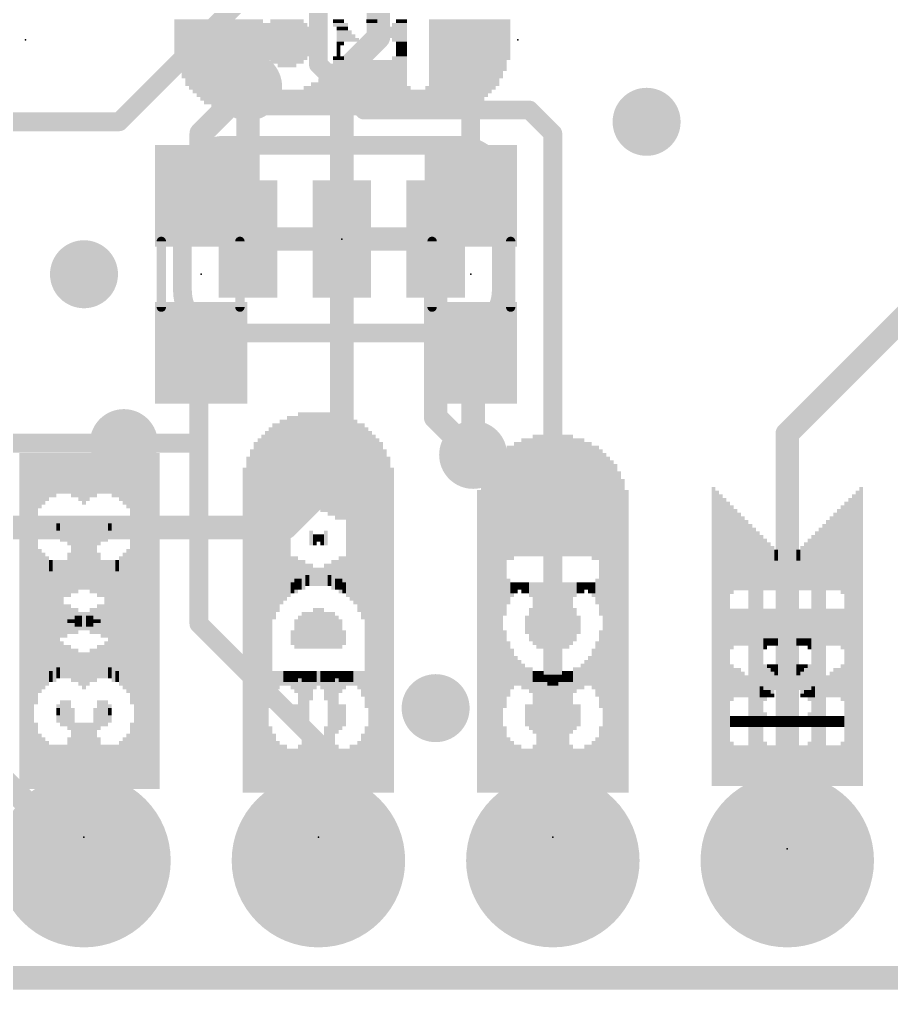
# Model space of a CAD drawing. Extents: x -25.4 to 61.2, y -12 to 25.5.
# Drawn here: x 9.46 to 18.91, y -0.13 to 10.38 of the extents above; entities that cross this region are included whole.
import ezdxf

# ---------------------------------------------------------------- set-up
doc = ezdxf.new("R2010")
doc.units = 0
for name, color, linetype in [('1', 12, 'CONTINUOUS'), ('16', 53, 'CONTINUOUS'), ('17', 254, 'CONTINUOUS'), ('18', 110, 'CONTINUOUS'), ('20', 53, 'CONTINUOUS'), ('21', 41, 'CONTINUOUS'), ('22', 40, 'CONTINUOUS'), ('23', 53, 'CONTINUOUS'), ('24', 53, 'CONTINUOUS'), ('51', 53, 'CONTINUOUS')]:
    doc.layers.add(name, color=color, linetype=linetype)

# ---------------------------------------------------------------- blocks, each defined once
blk = doc.blocks.new('RECT')
blk.add_solid([(-0.5, -0.5), (0.5, -0.5), (-0.5, 0.5), (0.5, 0.5)])
blk = doc.blocks.new('ROUNDP')
at = {"const_width": 0.5}
blk.add_lwpolyline([(0, -0.25, 1), (0, 0.25, 1), (0, -0.25)], format="xyb", dxfattribs=at)
blk = doc.blocks.new('ROUNDV')
at = {"const_width": 0.5}
blk.add_lwpolyline([(0, -0.25, 1), (0, 0.25, 1), (0, -0.25)], format="xyb", dxfattribs=at)

msp = doc.modelspace()

# ---------------------------------------------------------------- linework, layer by layer
at = {"layer": '1'}
for points, const_width in [([(12.7, 9.8924), (12.7, 11.83)], 0.2032), ([(10.541, 9.271), (12.05, 10.78)], 0.2032), ([(12.7, 9.8924), (13.1944, 9.398)], 0.2032), ([(11.938, 9.652), (11.43, 9.144)], 0.254), ([(13.1944, 9.398), (14.351, 9.398)], 0.2032), ([(14.351, 9.398), (14.986, 9.398)], 0.2032), ([(14.351, 8.47), (14.351, 9.398)], 0.2032), ([(14.986, 9.398), (15.24, 9.144)], 0.2032), ([(8.89, 9.271), (10.541, 9.271)], 0.2032), ([(11.43, 9.144), (11.43, 8.47)], 0.254), ([(15.24, 1.27), (15.24, 9.144)], 0.2032), ([(11.4046, 6.7446), (11.43, 6.77)], 0.2032), ([(11.4046, 5.7912), (11.4046, 6.7446)], 0.2032), ([(14.351, 6.77), (14.3764, 6.7446)], 0.254), ([(14.3764, 6.7446), (14.3764, 5.6642)], 0.254), ([(10.5918, 5.7912), (11.4046, 5.7912)], 0.2032), ([(11.4046, 3.8354), (11.4046, 5.7912)], 0.2032), ([(12.7, 2.54), (11.4046, 3.8354)], 0.2032), ([(8.9154, 2.5146), (10.16, 1.27)], 0.254), ([(12.7, 2.54), (12.7, 1.27)], 0.2032), ([(25.4, 0), (0, 0)], 0.254)]:
    msp.add_lwpolyline(points, dxfattribs=dict(at, const_width=const_width))
for points, const_width in [([(12.7359, 9.9283, 1), (12.6641, 9.8565)], 0.1016), ([(12.6492, 9.8924, 1), (12.7508, 9.8924)], 0.1016), ([(11.9829, 9.6071, 1), (11.8931, 9.6969)], 0.127), ([(13.1944, 9.4488, 1), (13.1944, 9.3472)], 0.1016), ([(13.1585, 9.3621, 1), (13.2303, 9.4339)], 0.1016), ([(14.351, 9.4488, 1), (14.351, 9.3472)], 0.1016), ([(14.4018, 9.398, 1), (14.3002, 9.398)], 0.1016), ([(14.351, 9.3472, 1), (14.351, 9.4488)], 0.1016), ([(15.0219, 9.4339, 1), (14.9501, 9.3621)], 0.1016), ([(14.986, 9.3472, 1), (14.986, 9.4488)], 0.1016), ([(10.5051, 9.3069, 1), (10.5769, 9.2351)], 0.1016), ([(10.541, 9.2202, 1), (10.541, 9.3218)], 0.1016), ([(11.4935, 9.144, 1), (11.3665, 9.144)], 0.127), ([(11.3851, 9.1889, 1), (11.4749, 9.0991)], 0.127), ([(15.2908, 9.144, 1), (15.1892, 9.144)], 0.1016), ([(15.2041, 9.1081, 1), (15.2759, 9.1799)], 0.1016), ([(11.3665, 8.47, 1), (11.4935, 8.47)], 0.127), ([(14.3002, 8.47, 1), (14.4018, 8.47)], 0.1016), ([(11.4554, 6.7446, 1), (11.3538, 6.7446)], 0.1016), ([(11.3687, 6.7805, 1), (11.4405, 6.7087)], 0.1016), ([(11.4659, 6.7341, 1), (11.3941, 6.8059)], 0.1016), ([(14.3959, 6.8149, 1), (14.3061, 6.7251)], 0.127), ([(14.4399, 6.7446, 1), (14.3129, 6.7446)], 0.127), ([(14.3315, 6.6997, 1), (14.4213, 6.7895)], 0.127), ([(10.5918, 5.842, 1), (10.5918, 5.7404)], 0.1016), ([(11.4554, 5.7912, 1), (11.3538, 5.7912)], 0.1016), ([(11.4046, 5.7404, 1), (11.4046, 5.842)], 0.1016), ([(11.3538, 5.7912, 1), (11.4554, 5.7912)], 0.1016), ([(14.3129, 5.6642, 1), (14.4399, 5.6642)], 0.127), ([(11.4405, 3.8713, 1), (11.3687, 3.7995)], 0.1016), ([(11.3538, 3.8354, 1), (11.4554, 3.8354)], 0.1016), ([(12.7508, 2.54, 1), (12.6492, 2.54)], 0.1016), ([(12.6641, 2.5041, 1), (12.7359, 2.5759)], 0.1016), ([(10.1151, 1.2251, 1), (10.2049, 1.3149)], 0.127), ([(12.6492, 1.27, 1), (12.7508, 1.27)], 0.1016), ([(15.1892, 1.27, 1), (15.2908, 1.27)], 0.1016)]:
    msp.add_lwpolyline(points, format="xyb", dxfattribs=dict(at, const_width=const_width))
at = {"layer": '16'}
for points, const_width in [([(13.35, 10.7696), (13.35, 10.1854)], 0.254), ([(13.35, 10.1854), (12.954, 9.7894)], 0.254), ([(12.954, 9.7894), (12.954, 8.001)], 0.254), ([(11.938, 9.652), (11.938, 8.001)], 0.254), ([(17.78, 5.8928), (21.5138, 9.6266)], 0.254), ([(12.954, 5.4864), (12.954, 8.001)], 0.254), ([(13.97, 8.001), (13.97, 6.0706)], 0.254), ([(13.97, 6.0706), (14.3764, 5.6642)], 0.254), ([(17.78, 1.27), (17.78, 5.8928)], 0.254), ([(10.5918, 5.7912), (7.4676, 5.7912)], 0.2032), ([(12.3444, 4.8768), (12.954, 5.4864)], 0.254), ([(8.9154, 4.8768), (12.3444, 4.8768)], 0.254), ([(25.4, 0), (0, 0)], 0.254)]:
    msp.add_lwpolyline(points, dxfattribs=dict(at, const_width=const_width))
for points, const_width in [([(13.3949, 10.1405, 1), (13.3051, 10.2303)], 0.127), ([(13.2865, 10.1854, 1), (13.4135, 10.1854)], 0.127), ([(13.0175, 9.7894, 1), (12.8905, 9.7894)], 0.127), ([(12.9091, 9.8343, 1), (12.9989, 9.7445)], 0.127), ([(12.0015, 9.652, 1), (11.8745, 9.652)], 0.127), ([(13.0175, 8.001, 1), (12.8905, 8.001)], 0.127), ([(14.0335, 8.001, 1), (13.9065, 8.001)], 0.127), ([(11.8745, 8.001, 1), (12.0015, 8.001)], 0.127), ([(12.8905, 8.001, 1), (13.0175, 8.001)], 0.127), ([(14.0149, 6.1155, 1), (13.9251, 6.0257)], 0.127), ([(13.9065, 6.0706, 1), (14.0335, 6.0706)], 0.127), ([(17.8435, 5.8928, 1), (17.7165, 5.8928)], 0.127), ([(17.7351, 5.9377, 1), (17.8249, 5.8479)], 0.127), ([(10.5918, 5.7404, 1), (10.5918, 5.842)], 0.1016), ([(14.3315, 5.6193, 1), (14.4213, 5.7091)], 0.127), ([(12.9989, 5.4415, 1), (12.9091, 5.5313)], 0.127), ([(12.8905, 5.4864, 1), (13.0175, 5.4864)], 0.127), ([(12.2995, 4.9217, 1), (12.3893, 4.8319)], 0.127), ([(12.3444, 4.8133, 1), (12.3444, 4.9403)], 0.127), ([(17.7165, 1.27, 1), (17.8435, 1.27)], 0.127)]:
    msp.add_lwpolyline(points, format="xyb", dxfattribs=dict(at, const_width=const_width))
at = {"layer": '20', "const_width": 0.2032}
msp.add_lwpolyline([(25.4, 0), (0, 0)], dxfattribs=at)
at = {"layer": '22'}
for points, const_width in [([(11.684, 9.017, 0.4142), (11.2268, 8.5598)], 0.2032), ([(11.684, 9.0678, 1), (11.684, 8.9662)], 0.1016), ([(11.684, 8.9662, 1), (11.684, 9.0678)], 0.1016), ([(14.6812, 8.5598, 0.4142), (14.224, 9.017)], 0.2032), ([(14.224, 9.0678, 1), (14.224, 8.9662)], 0.1016), ([(14.224, 8.9662, 1), (14.224, 9.0678)], 0.1016), ([(11.2776, 8.5598, 1), (11.176, 8.5598)], 0.1016), ([(14.732, 8.5598, 1), (14.6304, 8.5598)], 0.1016), ([(11.176, 8.5598, 1), (11.2776, 8.5598)], 0.1016), ([(14.6304, 8.5598, 1), (14.732, 8.5598)], 0.1016), ([(11.2268, 7.4422, 0.4142), (11.684, 6.985)], 0.2032), ([(11.2776, 7.4422, 1), (11.176, 7.4422)], 0.1016), ([(11.176, 7.4422, 1), (11.2776, 7.4422)], 0.1016), ([(14.224, 6.985, 0.4142), (14.6812, 7.4422)], 0.2032), ([(14.732, 7.4422, 1), (14.6304, 7.4422)], 0.1016), ([(14.6304, 7.4422, 1), (14.732, 7.4422)], 0.1016), ([(11.684, 7.0358, 1), (11.684, 6.9342)], 0.1016), ([(11.684, 6.9342, 1), (11.684, 7.0358)], 0.1016), ([(14.224, 7.0358, 1), (14.224, 6.9342)], 0.1016), ([(14.224, 6.9342, 1), (14.224, 7.0358)], 0.1016)]:
    msp.add_lwpolyline(points, format="xyb", dxfattribs=dict(at, const_width=const_width))
at = {"layer": '22', "const_width": 0.2032}
for points in [[(14.224, 9.017), (11.684, 9.017)], [(11.2268, 7.4422), (11.2268, 8.5598)], [(14.6812, 7.4422), (14.6812, 8.5598)], [(11.684, 6.985), (14.224, 6.985)]]:
    msp.add_lwpolyline(points, dxfattribs=at)
at = {"layer": '23'}
for p in [(11.43, 7.62), (14.351, 7.62), (10.16, 1.524), (12.7, 1.524), (15.24, 1.524), (17.78, 1.397)]:
    msp.add_point(p, dxfattribs=at)
at = {"layer": '24'}
for p in [(9.525, 10.16), (14.859, 10.16), (12.954, 8.001), (10.16, 1.524), (12.7, 1.524), (15.24, 1.524), (17.78, 1.397)]:
    msp.add_point(p, dxfattribs=at)
at = {"layer": '51', "const_width": 0.1016}
for points in [[(10.998, 7.264), (10.998, 7.976)], [(11.849, 7.264), (11.849, 7.976)], [(13.932, 7.976), (13.932, 7.264)], [(14.783, 7.976), (14.783, 7.264)]]:
    msp.add_lwpolyline(points, dxfattribs=at)
at = {"layer": '51', "const_width": 0.0508}
for points in [[(11.0234, 7.976, 1), (10.9726, 7.976)], [(11.8744, 7.976, 1), (11.8236, 7.976)], [(13.9574, 7.976, 1), (13.9066, 7.976)], [(14.8084, 7.976, 1), (14.7576, 7.976)], [(10.9726, 7.264, 1), (11.0234, 7.264)], [(11.8236, 7.264, 1), (11.8744, 7.264)], [(13.9066, 7.264, 1), (13.9574, 7.264)], [(14.7576, 7.264, 1), (14.8084, 7.264)]]:
    msp.add_lwpolyline(points, format="xyb", dxfattribs=at)

# ---------------------------------------------------------------- block references
at = {"layer": '1', "xscale": 1.1}
for p, rotation in [((11.43, 8.47), 90), ((14.351, 8.47), 270), ((11.43, 6.77), 90), ((14.351, 6.77), 270)]:
    msp.add_blockref('RECT', p, dxfattribs=dict(at, rotation=rotation))
at = {"layer": '16', "rotation": 180}
for p, xscale, yscale in [((11.938, 8.001), 0.635, 1.27), ((12.954, 8.001), 0.635, 1.27), ((13.97, 8.001), 0.635, 1.27), ((12.446, 8.001), 0.4064, 0.254), ((13.462, 8.001), 0.4064, 0.254)]:
    msp.add_blockref('RECT', p, dxfattribs=dict(at, xscale=xscale, yscale=yscale))
at = {"layer": '17', "xscale": 1.8796, "yscale": 1.8796, "rotation": 90}
for p in [(10.16, 1.27), (10.16, 1.27), (12.7, 1.27), (12.7, 1.27), (15.24, 1.27), (15.24, 1.27), (17.78, 1.27), (17.78, 1.27)]:
    msp.add_blockref('ROUNDP', p, dxfattribs=at)
at = {"layer": '18', "xscale": 0.7366, "yscale": 0.7366}
for p in [(11.938, 9.652), (11.938, 9.652), (16.256, 9.271), (16.256, 9.271), (10.16, 7.62), (10.16, 7.62), (10.5918, 5.7912), (10.5918, 5.7912), (14.3764, 5.6642), (14.3764, 5.6642), (13.97, 2.921), (13.97, 2.921)]:
    msp.add_blockref('ROUNDV', p, dxfattribs=at)
at = {"layer": '21', "yscale": 0.04, "rotation": 90}
for p, xscale in [((12.5, 5.544), 1.16), ((12.54, 5.564), 1.12), ((12.58, 5.564), 1.12), ((12.62, 5.584), 1.08), ((12.66, 5.584), 1.08), ((12.7, 5.604), 1.04), ((12.74, 5.604), 1.04), ((12.86, 5.644), 0.96), ((12.9, 5.644), 0.96), ((12.22, 5.424), 1.16), ((12.26, 5.444), 1.12), ((12.3, 5.464), 1.16), ((12.34, 5.484), 1.12), ((12.38, 5.504), 1.16), ((12.42, 5.524), 1.12), ((12.46, 5.524), 1.12), ((12.94, 5.644), 0.88), ((12.98, 5.644), 0.88), ((13.02, 5.664), 0.84), ((13.06, 5.644), 0.8), ((13.1, 5.664), 0.76), ((13.14, 5.644), 0.72), ((13.18, 5.644), 0.72), ((12.1, 3.944), 3.88), ((12.14, 3.964), 3.92), ((12.18, 4.444), 3.04), ((13.22, 5.584), 0.76), ((13.26, 3.964), 3.92), ((13.3, 3.944), 3.88), ((15.04, 5.224), 1.32), ((15.08, 5.224), 1.32), ((15.12, 5.224), 1.32), ((15.16, 5.224), 1.32), ((15.2, 5.224), 1.32), ((15.24, 5.224), 1.32), ((15.28, 5.224), 1.32), ((15.32, 5.224), 1.32), ((15.36, 5.224), 1.32), ((15.4, 5.224), 1.32), ((15.44, 5.224), 1.32), ((12.02, 3.904), 3.8), ((12.06, 3.924), 3.84), ((13.34, 3.924), 3.84), ((13.38, 3.904), 3.8), ((14.84, 5.184), 1.24), ((14.88, 5.184), 1.24), ((14.92, 5.204), 1.28), ((14.96, 5.204), 1.28), ((15, 5.204), 1.28), ((15.48, 5.204), 1.28), ((15.52, 5.204), 1.28), ((15.56, 5.204), 1.28), ((15.6, 5.424), 0.76), ((15.64, 5.424), 0.76), ((9.48, 3.864), 3.64), ((9.52, 3.864), 3.64), ((9.56, 3.864), 3.64), ((9.6, 3.864), 3.64), ((9.64, 5.324), 0.72), ((9.68, 5.384), 0.6), ((9.72, 5.404), 0.56), ((9.76, 5.424), 0.52), ((9.8, 5.444), 0.48), ((9.84, 5.444), 0.48), ((9.88, 5.464), 0.44), ((9.92, 5.464), 0.44), ((9.96, 5.464), 0.44), ((10, 5.464), 0.44), ((10.04, 5.444), 0.48), ((10.08, 5.444), 0.48), ((10.12, 5.424), 0.52), ((10.16, 5.404), 0.56), ((10.2, 5.444), 0.48), ((10.24, 5.444), 0.48), ((10.28, 5.464), 0.44), ((10.32, 5.464), 0.44), ((10.36, 5.464), 0.44), ((10.4, 5.464), 0.44), ((10.44, 5.464), 0.44), ((10.48, 5.464), 0.44), ((10.52, 5.464), 0.44), ((10.56, 5.444), 0.48), ((10.6, 5.424), 0.52), ((10.64, 5.404), 0.56), ((10.68, 5.364), 0.64), ((10.72, 3.864), 3.64), ((10.76, 3.864), 3.64), ((10.8, 3.864), 3.64), ((10.84, 3.864), 3.64), ((10.88, 3.864), 3.64), ((10.92, 3.864), 3.64), ((10.96, 3.864), 3.64), ((11.98, 3.864), 3.72), ((13.42, 3.864), 3.72), ((14.68, 3.844), 3.68), ((14.72, 4.824), 1.8), ((14.76, 5.144), 1.24), ((14.8, 5.144), 1.24), ((15.68, 5.404), 0.72), ((15.72, 5.404), 0.72), ((15.76, 5.364), 0.72), ((15.8, 3.844), 3.68), ((11.94, 3.824), 3.64), ((13.46, 3.824), 3.64), ((14.6, 3.804), 3.6), ((14.64, 3.824), 3.64), ((15.84, 3.824), 3.64), ((15.88, 3.804), 3.6), ((11.9, 3.764), 3.52), ((13.5, 3.764), 3.52), ((14.52, 3.744), 3.48), ((14.56, 3.784), 3.56), ((15.92, 3.784), 3.56), ((15.96, 3.744), 3.48), ((14.48, 3.704), 3.4), ((16, 3.704), 3.4), ((14.44, 3.644), 3.28), ((16.04, 3.644), 3.28), ((16.98, 3.697), 3.24), ((17.02, 3.677), 3.2), ((18.54, 3.677), 3.2), ((18.58, 3.697), 3.24), ((17.06, 3.657), 3.16), ((17.1, 3.637), 3.12), ((17.14, 4.797), 0.72), ((18.42, 3.617), 3.08), ((18.46, 3.637), 3.12), ((18.5, 3.657), 3.16), ((13.18, 4.764), 0.56), ((13.22, 4.744), 0.6), ((17.18, 4.817), 0.6), ((17.22, 4.797), 0.56), ((18.34, 4.637), 0.88), ((18.38, 4.637), 0.96), ((9.92, 4.864), 0.2), ((9.96, 4.864), 0.28), ((10, 4.824), 0.28), ((10.32, 4.844), 0.32), ((10.36, 4.864), 0.28), ((10.4, 4.864), 0.28), ((10.44, 4.864), 0.2), ((13.02, 4.764), 0.4), ((13.06, 4.744), 0.44), ((13.1, 4.764), 0.48), ((13.14, 4.744), 0.52), ((17.26, 4.777), 0.52), ((17.3, 4.757), 0.48), ((17.34, 4.697), 0.52), ((18.22, 4.577), 0.76), ((18.26, 4.597), 0.8), ((18.3, 4.617), 0.84), ((9.88, 4.884), 0.08), ((10.28, 4.544), 0.76), ((12.78, 4.764), 0.16), ((17.38, 3.497), 2.84), ((17.42, 3.477), 2.8), ((17.46, 3.457), 2.76), ((18.1, 4.517), 0.64), ((18.14, 4.537), 0.68), ((18.18, 4.557), 0.72), ((9.64, 3.864), 1.8), ((10.04, 4.524), 0.48), ((10.08, 4.504), 0.52), ((10.12, 4.504), 0.52), ((10.16, 4.484), 0.56), ((10.2, 4.484), 0.56), ((10.24, 4.464), 0.6), ((12.66, 4.764), 0.08), ((12.7, 4.764), 0.08), ((12.74, 4.744), 0.12), ((17.5, 3.437), 2.72), ((17.54, 4.617), 0.28), ((18.02, 4.477), 0.56), ((18.06, 4.497), 0.6), ((9.68, 4.504), 0.28), ((10.68, 4.304), 0.76), ((12.22, 4.284), 0.8), ((12.26, 4.304), 0.68), ((17.58, 4.617), 0.2), ((17.62, 4.597), 0.16), ((17.66, 4.577), 0.12), ((17.7, 4.417), 0.44), ((17.74, 4.417), 0.44), ((17.78, 4.417), 0.44), ((17.82, 4.417), 0.44), ((17.86, 4.417), 0.44), ((17.9, 4.417), 0.44), ((17.94, 4.437), 0.48), ((17.98, 4.457), 0.52), ((9.72, 4.504), 0.2), ((9.76, 4.484), 0.16), ((9.8, 4.464), 0.12), ((9.84, 4.444), 0.16), ((9.88, 4.444), 0.16), ((9.92, 4.424), 0.2), ((9.96, 4.424), 0.2), ((10, 4.444), 0.32), ((10.32, 4.324), 0.4), ((10.56, 4.264), 0.52), ((10.6, 4.284), 0.56), ((10.64, 4.284), 0.64), ((12.3, 4.324), 0.56), ((12.34, 4.344), 0.52), ((12.38, 4.344), 0.44), ((12.42, 4.364), 0.4), ((12.46, 4.364), 0.4), ((12.5, 4.364), 0.32), ((12.54, 4.364), 0.32), ((10.36, 4.304), 0.36), ((10.4, 4.284), 0.4), ((10.44, 4.284), 0.4), ((10.48, 4.264), 0.44), ((10.52, 4.264), 0.44), ((12.58, 4.364), 0.24), ((12.62, 4.364), 0.24), ((12.66, 4.344), 0.2), ((12.7, 4.344), 0.2), ((12.74, 4.324), 0.16), ((12.78, 4.324), 0.16), ((12.82, 4.304), 0.12), ((12.86, 4.284), 0.16), ((12.9, 4.264), 0.12), ((12.94, 4.264), 0.12), ((14.76, 4.184), 0.28), ((15.72, 4.204), 0.24), ((15.76, 4.164), 0.32), ((12.98, 4.224), 0.12), ((13.02, 4.204), 0.16), ((13.06, 4.164), 0.16), ((13.1, 4.164), 0.16), ((13.14, 4.124), 0.24), ((13.18, 4.104), 0.28), ((13.22, 4.064), 0.44), ((14.8, 4.204), 0.16), ((14.84, 4.224), 0.12), ((14.88, 4.244), 0.08), ((14.92, 4.244), 0.08), ((14.96, 4.224), 0.12), ((15, 4.204), 0.16), ((15.04, 4.184), 0.2), ((15.08, 3.944), 0.68), ((15.12, 3.924), 0.72), ((15.16, 3.924), 0.72), ((15.2, 3.924), 0.72), ((15.24, 3.924), 0.72), ((15.28, 3.924), 0.72), ((15.32, 3.924), 0.72), ((15.36, 3.924), 0.72), ((15.4, 3.924), 0.72), ((15.44, 3.944), 0.68), ((15.48, 4.204), 0.16), ((15.52, 4.224), 0.12), ((15.56, 4.224), 0.12), ((15.6, 4.244), 0.08), ((15.64, 4.244), 0.08), ((15.68, 4.224), 0.12), ((9.68, 3.864), 0.6), ((9.72, 3.864), 0.6), ((9.76, 3.864), 0.52), ((9.8, 3.864), 0.52), ((9.84, 3.884), 0.48), ((9.88, 3.864), 0.44), ((9.92, 3.884), 0.4), ((9.96, 3.864), 0.36), ((10, 3.884), 0.32), ((10.04, 3.864), 0.28), ((10.08, 3.864), 0.28), ((12.66, 3.784), 0.44), ((12.7, 3.784), 0.44), ((12.74, 3.784), 0.44), ((15.04, 3.844), 0.4), ((15.48, 3.824), 0.36), ((17.74, 3.797), 0.4), ((17.78, 3.797), 0.4), ((17.82, 3.797), 0.4), ((17.86, 3.797), 0.4), ((17.9, 3.797), 0.4), ((17.94, 3.797), 0.4), ((17.98, 3.797), 0.4), ((18.02, 3.797), 0.4), ((18.06, 3.797), 0.4), ((18.1, 3.797), 0.4), ((18.14, 3.797), 0.4), ((18.18, 3.797), 0.4), ((18.22, 3.797), 0.4), ((18.26, 3.797), 0.4), ((18.3, 3.797), 0.4), ((18.34, 3.797), 0.4), ((18.38, 3.777), 0.44), ((10.12, 3.864), 0.2), ((10.16, 3.864), 0.2), ((10.2, 3.864), 0.12), ((10.24, 3.864), 0.12), ((12.54, 3.744), 0.36), ((12.58, 3.764), 0.4), ((12.62, 3.764), 0.4), ((12.78, 3.764), 0.4), ((12.82, 3.764), 0.4), ((12.86, 3.764), 0.4), ((12.9, 3.744), 0.36), ((15, 3.824), 0.28), ((15.52, 3.824), 0.2), ((17.7, 3.777), 0.36), ((10.28, 3.864), 0.04), ((10.32, 3.864), 0.04), ((10.68, 3.424), 0.76), ((12.46, 3.684), 0.24), ((12.5, 3.724), 0.32), ((12.94, 3.724), 0.32), ((10.48, 3.464), 0.44), ((10.52, 3.464), 0.44), ((10.56, 3.464), 0.52), ((10.6, 3.444), 0.56), ((10.64, 3.444), 0.64), ((12.98, 3.684), 0.16), ((14.72, 3.344), 0.84), ((10.32, 3.424), 0.36), ((10.36, 3.424), 0.36), ((10.4, 3.444), 0.4), ((10.44, 3.444), 0.4), ((14.76, 3.344), 0.6), ((15.76, 3.324), 0.64), ((17.54, 3.617), 0.12), ((17.58, 3.637), 0.08), ((17.62, 3.637), 0.08), ((17.66, 3.637), 0.08), ((10.08, 3.344), 0.28), ((10.12, 3.324), 0.32), ((10.16, 3.324), 0.4), ((10.2, 3.364), 0.32), ((10.24, 3.384), 0.36), ((10.28, 3.404), 0.32), ((14.8, 3.344), 0.44), ((14.84, 3.324), 0.32), ((15.68, 3.324), 0.4), ((15.72, 3.324), 0.48), ((9.68, 3.224), 0.28), ((9.84, 3.284), 0.16), ((9.88, 3.304), 0.12), ((9.92, 3.324), 0.16), ((9.96, 3.324), 0.16), ((10, 3.344), 0.2), ((10.04, 3.324), 0.24), ((13.22, 3.184), 0.36), ((14.88, 3.304), 0.28), ((14.92, 3.264), 0.28), ((14.96, 3.244), 0.24), ((15, 3.224), 0.28), ((15.48, 3.284), 0.16), ((15.52, 3.284), 0.16), ((15.56, 3.304), 0.2), ((15.6, 3.304), 0.2), ((15.64, 3.304), 0.28), ((17.54, 3.197), 0.4), ((17.58, 3.217), 0.36), ((17.62, 3.237), 0.32), ((17.66, 3.257), 0.28), ((17.7, 3.257), 0.28), ((17.74, 3.277), 0.24), ((17.78, 3.297), 0.2), ((17.82, 3.317), 0.16), ((17.86, 3.317), 0.16), ((17.9, 3.337), 0.12), ((17.94, 3.357), 0.08), ((17.98, 3.377), 0.04), ((18.38, 3.197), 0.4), ((9.72, 3.224), 0.2), ((9.76, 3.244), 0.16), ((9.8, 3.264), 0.12), ((12.22, 3.184), 0.28), ((12.26, 3.224), 0.2), ((12.3, 3.244), 0.16), ((12.34, 3.244), 0.16), ((12.38, 3.244), 0.16), ((12.42, 3.224), 0.2), ((12.46, 3.204), 0.24), ((12.5, 3.024), 0.6), ((12.54, 3.044), 0.56), ((12.58, 3.084), 0.48), ((12.62, 3.164), 0.32), ((12.66, 3.224), 0.2), ((12.7, 3.244), 0.16), ((12.74, 3.264), 0.12), ((12.78, 3.264), 0.12), ((12.82, 3.264), 0.12), ((12.86, 3.264), 0.12), ((12.9, 3.284), 0.08), ((12.94, 3.264), 0.12), ((12.98, 3.264), 0.12), ((13.02, 3.264), 0.12), ((13.06, 3.264), 0.12), ((13.1, 3.244), 0.16), ((13.14, 3.224), 0.2), ((13.18, 3.204), 0.24), ((15.04, 3.024), 0.6), ((15.08, 3.044), 0.56), ((15.12, 3.084), 0.48), ((15.16, 3.144), 0.28), ((15.2, 3.184), 0.2), ((15.24, 3.224), 0.12), ((15.28, 3.224), 0.12), ((15.32, 3.244), 0.08), ((15.36, 3.264), 0.12), ((15.4, 3.264), 0.12), ((15.44, 3.264), 0.12), ((18.22, 3.157), 0.24), ((18.26, 3.177), 0.28), ((18.3, 3.197), 0.32), ((18.34, 3.197), 0.32), ((18.06, 3.097), 0.12), ((18.1, 3.117), 0.16), ((18.14, 3.137), 0.2), ((18.18, 3.137), 0.2), ((17.94, 3.057), 0.04), ((17.98, 3.077), 0.08), ((18.02, 3.077), 0.08), ((9.92, 2.864), 0.2), ((9.96, 2.864), 0.28), ((10, 2.824), 0.28), ((10.32, 2.844), 0.32), ((10.36, 2.864), 0.28), ((10.4, 2.864), 0.28), ((10.44, 2.864), 0.2), ((12.46, 2.844), 0.24), ((12.86, 2.484), 0.96), ((12.9, 2.804), 0.32), ((12.94, 2.824), 0.28), ((12.98, 2.844), 0.24), ((15, 2.844), 0.24), ((15.44, 2.804), 0.32), ((15.48, 2.824), 0.28), ((15.52, 2.844), 0.24), ((9.88, 2.884), 0.08), ((10.28, 2.484), 0.88), ((12.42, 2.844), 0.16), ((12.82, 2.424), 0.84), ((14.96, 2.844), 0.16), ((15.36, 2.424), 0.84), ((15.4, 2.464), 0.92), ((17.54, 2.797), 0.16), ((17.58, 2.777), 0.12), ((17.62, 2.777), 0.12), ((17.66, 2.777), 0.12), ((17.7, 2.777), 0.12), ((17.74, 2.777), 0.12), ((17.78, 2.777), 0.12), ((17.82, 2.777), 0.12), ((17.86, 2.777), 0.12), ((17.9, 2.777), 0.12), ((17.94, 2.777), 0.12), ((17.98, 2.777), 0.12), ((18.02, 2.777), 0.12), ((18.06, 2.777), 0.12), ((18.1, 2.777), 0.12), ((18.14, 2.777), 0.12), ((18.18, 2.777), 0.12), ((18.22, 2.777), 0.12), ((18.26, 2.777), 0.12), ((18.3, 2.777), 0.12), ((18.34, 2.777), 0.12), ((18.38, 2.777), 0.12), ((9.64, 2.404), 0.72), ((10.04, 2.404), 0.72), ((10.08, 2.404), 0.72), ((10.12, 2.404), 0.72), ((10.16, 2.404), 0.72), ((10.2, 2.404), 0.72), ((10.24, 2.404), 0.72), ((9.68, 2.344), 0.6), ((10.68, 2.364), 0.64), ((12.18, 2.364), 0.72), ((12.22, 2.324), 0.64), ((12.78, 2.364), 0.72), ((13.22, 2.344), 0.68), ((14.72, 2.364), 0.72), ((15.32, 2.344), 0.68), ((15.76, 2.324), 0.64), ((9.72, 2.324), 0.56), ((9.76, 2.304), 0.52), ((9.8, 2.284), 0.48), ((9.84, 2.284), 0.48), ((9.88, 2.284), 0.48), ((9.92, 2.284), 0.48), ((9.96, 2.284), 0.48), ((10, 2.324), 0.56), ((10.32, 2.284), 0.48), ((10.56, 2.284), 0.48), ((10.6, 2.304), 0.52), ((10.64, 2.324), 0.56), ((12.26, 2.284), 0.56), ((12.3, 2.264), 0.52), ((12.34, 2.264), 0.52), ((12.62, 2.264), 0.52), ((12.66, 2.264), 0.52), ((12.7, 2.284), 0.56), ((12.74, 2.304), 0.6), ((12.9, 2.264), 0.52), ((13.1, 2.264), 0.52), ((13.14, 2.264), 0.52), ((13.18, 2.304), 0.6), ((14.76, 2.304), 0.6), ((14.8, 2.284), 0.56), ((14.84, 2.264), 0.52), ((14.88, 2.264), 0.52), ((15.2, 2.264), 0.52), ((15.24, 2.284), 0.56), ((15.28, 2.304), 0.6), ((15.44, 2.264), 0.52), ((15.68, 2.264), 0.52), ((15.72, 2.304), 0.6), ((17.54, 2.317), 0.48), ((18.38, 2.317), 0.48), ((10.36, 2.264), 0.44), ((10.4, 2.264), 0.44), ((10.44, 2.264), 0.44), ((10.48, 2.264), 0.44), ((10.52, 2.264), 0.44), ((12.38, 2.244), 0.48), ((12.42, 2.244), 0.48), ((12.46, 2.244), 0.48), ((12.5, 2.244), 0.48), ((12.54, 2.244), 0.48), ((12.58, 2.244), 0.48), ((12.94, 2.244), 0.48), ((12.98, 2.244), 0.48), ((13.02, 2.244), 0.48), ((13.06, 2.244), 0.48), ((14.92, 2.244), 0.48), ((14.96, 2.244), 0.48), ((15, 2.244), 0.48), ((15.04, 2.244), 0.48), ((15.08, 2.244), 0.48), ((15.12, 2.244), 0.48), ((15.16, 2.244), 0.48), ((15.48, 2.244), 0.48), ((15.52, 2.244), 0.48), ((15.56, 2.224), 0.44), ((15.6, 2.244), 0.48), ((15.64, 2.244), 0.48), ((17.14, 2.297), 0.44), ((17.18, 2.277), 0.4), ((17.22, 2.277), 0.4), ((17.26, 2.277), 0.4), ((17.3, 2.277), 0.4), ((17.34, 2.297), 0.44), ((17.58, 2.297), 0.44), ((17.62, 2.297), 0.44), ((17.66, 2.297), 0.44), ((17.7, 2.297), 0.44), ((17.74, 2.297), 0.44), ((17.78, 2.297), 0.44), ((17.82, 2.297), 0.44), ((17.86, 2.297), 0.44), ((17.9, 2.297), 0.44), ((17.94, 2.297), 0.44), ((17.98, 2.297), 0.44), ((18.02, 2.297), 0.44), ((18.06, 2.297), 0.44), ((18.1, 2.297), 0.44), ((18.14, 2.297), 0.44), ((18.18, 2.297), 0.44), ((18.22, 2.297), 0.44), ((18.26, 2.297), 0.44), ((18.3, 2.297), 0.44), ((18.34, 2.297), 0.44)]:
    msp.add_blockref('RECT', p, dxfattribs=dict(at, xscale=xscale))
for p in [(12.78, 5.624), (12.82, 5.624)]:
    msp.add_blockref('RECT', p, dxfattribs=at)
at = {"layer": '22', "yscale": 0.04}
for p, xscale, rotation in [((11.619, 10.36), 0.96, 180), ((11.859, 10.32), 1.44, 180), ((11.879, 10.28), 1.48, 180), ((12.359, 10.36), 0.36, 180), ((12.919, 10.36), 0.12, 180), ((12.939, 10.32), 0.16, 180), ((12.959, 10.28), 0.12, 180), ((13.279, 10.36), 0.12, 180), ((13.339, 10.32), 0.16, 180), ((13.479, 10.28), 0.36, 180), ((13.579, 10.32), 0.16, 180), ((13.599, 10.36), 0.12, 180), ((14.339, 10.36), 0.88, 180), ((14.339, 10.32), 0.88, 180), ((14.339, 10.28), 0.88, 180), ((11.879, 10.24), 1.48, 180), ((11.899, 10.2), 1.52, 180), ((12.979, 10.24), 0.16, 180), ((12.999, 10.2), 0.2, 180), ((13.519, 10.24), 0.28, 180), ((13.559, 10.2), 0.2, 180), ((14.339, 10.24), 0.88, 180), ((14.339, 10.2), 0.88, 180), ((11.899, 10.16), 1.52, 180), ((11.899, 10.12), 1.52, 180), ((11.899, 10.08), 1.52, 180), ((13.019, 10.16), 0.24, 180), ((12.939, 10.12), 0.08, 180), ((12.919, 10.08), 0.04, 180), ((13.579, 10.16), 0.16, 180), ((13.599, 10.12), 0.12, 180), ((13.599, 10.08), 0.12, 180), ((14.339, 10.16), 0.88, 180), ((14.339, 10.12), 0.88, 180), ((14.339, 10.08), 0.88, 180), ((11.879, 10.04), 1.48, 180), ((11.879, 10), 1.48, 180), ((12.919, 10.04), 0.04, 180), ((12.919, 10), 0.04, 180), ((13.599, 10.04), 0.12, 180), ((13.599, 10), 0.12, 180), ((14.339, 10.04), 0.88, 180), ((14.339, 10), 0.88, 180), ((11.859, 9.96), 1.44, 180), ((11.639, 9.92), 0.92, 180), ((11.619, 9.88), 0.88, 180), ((12.359, 9.92), 0.36, 180), ((12.359, 9.88), 0.2, 180), ((13.239, 9.88), 0.84, 180), ((12.919, 9.96), 0.12, 180), ((13.259, 9.92), 0.8, 180), ((13.579, 9.96), 0.16, 180), ((14.339, 9.96), 0.88, 180), ((14.319, 9.92), 0.84, 180), ((14.319, 9.88), 0.84, 180), ((11.599, 9.84), 0.84, 180), ((11.619, 9.8), 0.8, 180), ((11.619, 9.76), 0.8, 180), ((13.199, 9.76), 0.92, 180), ((13.219, 9.8), 0.88, 180), ((13.239, 9.84), 0.84, 180), ((14.319, 9.84), 0.84, 180), ((14.299, 9.8), 0.8, 180), ((14.299, 9.76), 0.8, 180), ((11.639, 9.72), 0.76, 180), ((11.679, 9.68), 0.84, 180), ((13.139, 9.68), 1.04, 180), ((13.179, 9.72), 0.96, 180), ((14.279, 9.72), 0.76, 180), ((14.279, 9.68), 0.76, 180), ((11.739, 9.64), 0.88, 180), ((12.959, 9.6), 3.24, 180), ((12.959, 9.56), 3.16, 180), ((13.119, 9.64), 1.16, 180), ((14.239, 9.64), 0.76, 180), ((12.959, 9.52), 3.08, 180), ((12.959, 9.48), 3, 180), ((12.959, 9.44), 2.84, 180), ((12.959, 9.4), 2.68, 180), ((12.959, 9.36), 2.44, 180), ((12.5, 5.644), 0.96, 90), ((12.54, 5.644), 0.96, 90), ((12.66, 5.604), 1.04, 90), ((12.7, 5.604), 1.04, 90), ((12.74, 5.584), 1.08, 90), ((12.78, 5.584), 1.08, 90), ((12.82, 5.564), 1.12, 90), ((12.86, 5.564), 1.12, 90), ((12.9, 5.544), 1.16, 90), ((12.22, 5.644), 0.72, 90), ((12.26, 5.644), 0.72, 90), ((12.3, 5.664), 0.76, 90), ((12.34, 5.644), 0.8, 90), ((12.38, 5.664), 0.84, 90), ((12.42, 5.644), 0.88, 90), ((12.46, 5.644), 0.88, 90), ((12.94, 5.524), 1.12, 90), ((12.98, 5.524), 1.12, 90), ((13.02, 5.504), 1.16, 90), ((13.06, 5.484), 1.12, 90), ((13.1, 5.464), 1.16, 90), ((13.14, 5.444), 1.12, 90), ((13.18, 5.424), 1.16, 90), ((12.1, 3.944), 3.88, 90), ((12.14, 3.964), 3.92, 90), ((12.18, 5.584), 0.76, 90), ((13.22, 4.444), 3.04, 90), ((13.26, 3.964), 3.92, 90), ((13.3, 3.944), 3.88, 90), ((15.04, 5.224), 1.32, 90), ((15.08, 5.224), 1.32, 90), ((15.12, 5.224), 1.32, 90), ((15.16, 5.224), 1.32, 90), ((15.2, 5.224), 1.32, 90), ((15.24, 5.224), 1.32, 90), ((15.28, 5.224), 1.32, 90), ((15.32, 5.224), 1.32, 90), ((15.36, 5.224), 1.32, 90), ((15.4, 5.224), 1.32, 90), ((15.44, 5.224), 1.32, 90), ((12.02, 3.904), 3.8, 90), ((12.06, 3.924), 3.84, 90), ((13.34, 3.924), 3.84, 90), ((13.38, 3.904), 3.8, 90), ((14.84, 5.424), 0.76, 90), ((14.88, 5.424), 0.76, 90), ((14.92, 5.204), 1.28, 90), ((14.96, 5.204), 1.28, 90), ((15, 5.204), 1.28, 90), ((15.48, 5.204), 1.28, 90), ((15.52, 5.204), 1.28, 90), ((15.56, 5.204), 1.28, 90), ((15.6, 5.184), 1.24, 90), ((15.64, 5.184), 1.24, 90), ((9.48, 3.864), 3.64, 90), ((9.52, 3.864), 3.64, 90), ((9.56, 3.864), 3.64, 90), ((9.6, 3.864), 3.64, 90), ((9.64, 5.364), 0.64, 90), ((9.68, 5.404), 0.56, 90), ((9.72, 5.424), 0.52, 90), ((9.76, 5.444), 0.48, 90), ((9.8, 5.464), 0.44, 90), ((9.84, 5.464), 0.44, 90), ((9.88, 5.464), 0.44, 90), ((9.92, 5.464), 0.44, 90), ((9.96, 5.464), 0.44, 90), ((10, 5.464), 0.44, 90), ((10.04, 5.464), 0.44, 90), ((10.08, 5.444), 0.48, 90), ((10.12, 5.444), 0.48, 90), ((10.16, 5.404), 0.56, 90), ((10.2, 5.424), 0.52, 90), ((10.24, 5.444), 0.48, 90), ((10.28, 5.444), 0.48, 90), ((10.32, 5.464), 0.44, 90), ((10.36, 5.464), 0.44, 90), ((10.4, 5.464), 0.44, 90), ((10.44, 5.464), 0.44, 90), ((10.48, 5.444), 0.48, 90), ((10.52, 5.444), 0.48, 90), ((10.56, 5.424), 0.52, 90), ((10.6, 5.404), 0.56, 90), ((10.64, 5.384), 0.6, 90), ((10.68, 5.324), 0.72, 90), ((10.72, 3.864), 3.64, 90), ((10.76, 3.864), 3.64, 90), ((10.8, 3.864), 3.64, 90), ((10.84, 3.864), 3.64, 90), ((10.88, 3.864), 3.64, 90), ((10.92, 3.864), 3.64, 90), ((10.96, 3.864), 3.64, 90), ((11.98, 3.864), 3.72, 90), ((13.42, 3.864), 3.72, 90), ((14.68, 3.844), 3.68, 90), ((14.72, 5.364), 0.72, 90), ((14.76, 5.404), 0.72, 90), ((14.8, 5.404), 0.72, 90), ((15.68, 5.144), 1.24, 90), ((15.72, 5.144), 1.24, 90), ((15.76, 4.824), 1.8, 90), ((15.8, 3.844), 3.68, 90), ((11.94, 3.824), 3.64, 90), ((13.46, 3.824), 3.64, 90), ((14.6, 3.804), 3.6, 90), ((14.64, 3.824), 3.64, 90), ((15.84, 3.824), 3.64, 90), ((15.88, 3.804), 3.6, 90), ((11.9, 3.764), 3.52, 90), ((13.5, 3.764), 3.52, 90), ((14.52, 3.744), 3.48, 90), ((14.56, 3.784), 3.56, 90), ((15.92, 3.784), 3.56, 90), ((15.96, 3.744), 3.48, 90), ((14.48, 3.704), 3.4, 90), ((16, 3.704), 3.4, 90), ((14.44, 3.644), 3.28, 90), ((16.04, 3.644), 3.28, 90), ((16.98, 3.697), 3.24, 90), ((17.02, 3.677), 3.2, 90), ((18.54, 3.677), 3.2, 90), ((18.58, 3.697), 3.24, 90), ((17.06, 3.657), 3.16, 90), ((17.1, 3.637), 3.12, 90), ((17.14, 3.617), 3.08, 90), ((18.42, 4.797), 0.72, 90), ((18.46, 3.637), 3.12, 90), ((18.5, 3.657), 3.16, 90), ((12.18, 4.744), 0.6, 90), ((12.22, 4.764), 0.56, 90), ((17.18, 4.637), 0.96, 90), ((17.22, 4.637), 0.88, 90), ((18.34, 4.797), 0.56, 90), ((18.38, 4.817), 0.6, 90), ((9.88, 4.864), 0.2, 90), ((9.92, 4.864), 0.28, 90), ((9.96, 4.864), 0.28, 90), ((10, 4.844), 0.32, 90), ((10.32, 4.824), 0.28, 90), ((10.36, 4.864), 0.28, 90), ((10.4, 4.864), 0.2, 90), ((12.26, 4.744), 0.52, 90), ((12.3, 4.764), 0.48, 90), ((12.34, 4.744), 0.44, 90), ((12.38, 4.764), 0.4, 90), ((17.26, 4.617), 0.84, 90), ((17.3, 4.597), 0.8, 90), ((17.34, 4.577), 0.76, 90), ((18.22, 4.697), 0.52, 90), ((18.26, 4.757), 0.48, 90), ((18.3, 4.777), 0.52, 90), ((10.04, 4.544), 0.76, 90), ((10.44, 4.884), 0.08, 90), ((12.62, 4.764), 0.16, 90), ((17.38, 4.557), 0.72, 90), ((17.42, 4.537), 0.68, 90), ((17.46, 4.517), 0.64, 90), ((18.1, 3.457), 2.76, 90), ((18.14, 3.477), 2.8, 90), ((18.18, 3.497), 2.84, 90), ((10.08, 4.464), 0.6, 90), ((10.12, 4.484), 0.56, 90), ((10.16, 4.484), 0.56, 90), ((10.2, 4.504), 0.52, 90), ((10.24, 4.504), 0.52, 90), ((10.28, 4.524), 0.48, 90), ((10.68, 3.864), 1.8, 90), ((12.66, 4.744), 0.12, 90), ((12.7, 4.764), 0.08, 90), ((12.74, 4.764), 0.08, 90), ((17.5, 4.497), 0.6, 90), ((17.54, 4.477), 0.56, 90), ((18.02, 4.617), 0.28, 90), ((18.06, 3.437), 2.72, 90), ((9.64, 4.304), 0.76, 90), ((10.64, 4.504), 0.28, 90), ((13.14, 4.304), 0.68, 90), ((13.18, 4.284), 0.8, 90), ((17.58, 4.457), 0.52, 90), ((17.62, 4.437), 0.48, 90), ((17.66, 4.417), 0.44, 90), ((17.7, 4.417), 0.44, 90), ((17.74, 4.417), 0.44, 90), ((17.78, 4.417), 0.44, 90), ((17.82, 4.417), 0.44, 90), ((17.86, 4.417), 0.44, 90), ((17.9, 4.577), 0.12, 90), ((17.94, 4.597), 0.16, 90), ((17.98, 4.617), 0.2, 90), ((9.68, 4.284), 0.64, 90), ((9.72, 4.284), 0.56, 90), ((9.76, 4.264), 0.52, 90), ((10, 4.324), 0.4, 90), ((10.32, 4.444), 0.32, 90), ((10.36, 4.424), 0.2, 90), ((10.4, 4.424), 0.2, 90), ((10.44, 4.444), 0.16, 90), ((10.48, 4.444), 0.16, 90), ((10.52, 4.464), 0.12, 90), ((10.56, 4.484), 0.16, 90), ((10.6, 4.504), 0.2, 90), ((12.86, 4.364), 0.32, 90), ((12.9, 4.364), 0.32, 90), ((12.94, 4.364), 0.4, 90), ((12.98, 4.364), 0.4, 90), ((13.02, 4.344), 0.44, 90), ((13.06, 4.344), 0.52, 90), ((13.1, 4.324), 0.56, 90), ((9.8, 4.264), 0.44, 90), ((9.84, 4.264), 0.44, 90), ((9.88, 4.284), 0.4, 90), ((9.92, 4.284), 0.4, 90), ((9.96, 4.304), 0.36, 90), ((12.7, 4.344), 0.2, 90), ((12.74, 4.344), 0.2, 90), ((12.78, 4.364), 0.24, 90), ((12.82, 4.364), 0.24, 90), ((12.46, 4.264), 0.12, 90), ((12.5, 4.264), 0.12, 90), ((12.54, 4.284), 0.16, 90), ((12.58, 4.304), 0.12, 90), ((12.62, 4.324), 0.16, 90), ((12.66, 4.324), 0.16, 90), ((14.72, 4.164), 0.32, 90), ((14.76, 4.204), 0.24, 90), ((15.72, 4.184), 0.28, 90), ((12.18, 4.064), 0.44, 90), ((12.22, 4.104), 0.28, 90), ((12.26, 4.124), 0.24, 90), ((12.3, 4.164), 0.16, 90), ((12.34, 4.164), 0.16, 90), ((12.38, 4.204), 0.16, 90), ((12.42, 4.224), 0.12, 90), ((14.8, 4.224), 0.12, 90), ((14.84, 4.244), 0.08, 90), ((14.88, 4.244), 0.08, 90), ((14.92, 4.224), 0.12, 90), ((14.96, 4.224), 0.12, 90), ((15, 4.204), 0.16, 90), ((15.04, 3.944), 0.68, 90), ((15.08, 3.924), 0.72, 90), ((15.12, 3.924), 0.72, 90), ((15.16, 3.924), 0.72, 90), ((15.2, 3.924), 0.72, 90), ((15.24, 3.924), 0.72, 90), ((15.28, 3.924), 0.72, 90), ((15.32, 3.924), 0.72, 90), ((15.36, 3.924), 0.72, 90), ((15.4, 3.944), 0.68, 90), ((15.44, 4.184), 0.2, 90), ((15.48, 4.204), 0.16, 90), ((15.52, 4.224), 0.12, 90), ((15.56, 4.244), 0.08, 90), ((15.6, 4.244), 0.08, 90), ((15.64, 4.224), 0.12, 90), ((15.68, 4.204), 0.16, 90), ((10.48, 3.884), 0.48, 90), ((10.52, 3.864), 0.52, 90), ((10.56, 3.864), 0.52, 90), ((10.6, 3.864), 0.6, 90), ((10.64, 3.864), 0.6, 90), ((10.24, 3.864), 0.28, 90), ((10.28, 3.864), 0.28, 90), ((10.32, 3.884), 0.32, 90), ((10.36, 3.864), 0.36, 90), ((10.4, 3.884), 0.4, 90), ((10.44, 3.864), 0.44, 90), ((12.66, 3.784), 0.44, 90), ((12.7, 3.784), 0.44, 90), ((12.74, 3.784), 0.44, 90), ((15, 3.824), 0.36, 90), ((15.44, 3.844), 0.4, 90), ((17.18, 3.777), 0.44, 90), ((17.22, 3.797), 0.4, 90), ((17.26, 3.797), 0.4, 90), ((17.3, 3.797), 0.4, 90), ((17.34, 3.797), 0.4, 90), ((17.38, 3.797), 0.4, 90), ((17.42, 3.797), 0.4, 90), ((17.46, 3.797), 0.4, 90), ((17.5, 3.797), 0.4, 90), ((17.54, 3.797), 0.4, 90), ((17.58, 3.797), 0.4, 90), ((17.62, 3.797), 0.4, 90), ((17.66, 3.797), 0.4, 90), ((17.7, 3.797), 0.4, 90), ((17.74, 3.797), 0.4, 90), ((17.78, 3.797), 0.4, 90), ((17.82, 3.797), 0.4, 90), ((10.08, 3.864), 0.12, 90), ((10.12, 3.864), 0.12, 90), ((10.16, 3.864), 0.2, 90), ((10.2, 3.864), 0.2, 90), ((12.5, 3.744), 0.36, 90), ((12.54, 3.764), 0.4, 90), ((12.58, 3.764), 0.4, 90), ((12.62, 3.764), 0.4, 90), ((12.78, 3.764), 0.4, 90), ((12.82, 3.764), 0.4, 90), ((12.86, 3.744), 0.36, 90), ((14.96, 3.824), 0.2, 90), ((15.48, 3.824), 0.28, 90), ((17.86, 3.777), 0.36, 90), ((9.64, 3.424), 0.76, 90), ((10, 3.864), 0.04, 90), ((10.04, 3.864), 0.04, 90), ((12.46, 3.724), 0.32, 90), ((12.9, 3.724), 0.32, 90), ((12.94, 3.684), 0.24, 90), ((9.68, 3.444), 0.64, 90), ((9.72, 3.444), 0.56, 90), ((9.76, 3.464), 0.52, 90), ((9.8, 3.464), 0.44, 90), ((9.84, 3.464), 0.44, 90), ((12.42, 3.684), 0.16, 90), ((15.76, 3.344), 0.84, 90), ((9.88, 3.444), 0.4, 90), ((9.92, 3.444), 0.4, 90), ((9.96, 3.424), 0.36, 90), ((10, 3.424), 0.36, 90), ((14.72, 3.324), 0.64, 90), ((15.72, 3.344), 0.6, 90), ((17.9, 3.637), 0.08, 90), ((17.94, 3.637), 0.08, 90), ((17.98, 3.637), 0.08, 90), ((18.02, 3.617), 0.12, 90), ((10.04, 3.404), 0.32, 90), ((10.08, 3.384), 0.36, 90), ((10.12, 3.364), 0.32, 90), ((10.16, 3.324), 0.4, 90), ((10.2, 3.324), 0.32, 90), ((10.24, 3.344), 0.28, 90), ((14.76, 3.324), 0.48, 90), ((14.8, 3.324), 0.4, 90), ((15.64, 3.324), 0.32, 90), ((15.68, 3.344), 0.44, 90), ((10.28, 3.324), 0.24, 90), ((10.32, 3.344), 0.2, 90), ((10.36, 3.324), 0.16, 90), ((10.4, 3.324), 0.16, 90), ((10.44, 3.304), 0.12, 90), ((10.48, 3.284), 0.16, 90), ((10.64, 3.224), 0.28, 90), ((12.18, 3.184), 0.36, 90), ((14.84, 3.304), 0.28, 90), ((14.88, 3.304), 0.2, 90), ((14.92, 3.304), 0.2, 90), ((14.96, 3.284), 0.16, 90), ((15, 3.284), 0.16, 90), ((15.48, 3.224), 0.28, 90), ((15.52, 3.244), 0.24, 90), ((15.56, 3.264), 0.28, 90), ((15.6, 3.304), 0.28, 90), ((17.18, 3.197), 0.4, 90), ((17.58, 3.377), 0.04, 90), ((17.62, 3.357), 0.08, 90), ((17.66, 3.337), 0.12, 90), ((17.7, 3.317), 0.16, 90), ((17.74, 3.317), 0.16, 90), ((17.78, 3.297), 0.2, 90), ((17.82, 3.277), 0.24, 90), ((17.86, 3.257), 0.28, 90), ((17.9, 3.257), 0.28, 90), ((17.94, 3.237), 0.32, 90), ((17.98, 3.217), 0.36, 90), ((18.02, 3.197), 0.4, 90), ((10.52, 3.264), 0.12, 90), ((10.56, 3.244), 0.16, 90), ((10.6, 3.224), 0.2, 90), ((12.22, 3.204), 0.24, 90), ((12.26, 3.224), 0.2, 90), ((12.3, 3.244), 0.16, 90), ((12.34, 3.264), 0.12, 90), ((12.38, 3.264), 0.12, 90), ((12.42, 3.264), 0.12, 90), ((12.46, 3.264), 0.12, 90), ((12.5, 3.284), 0.08, 90), ((12.54, 3.264), 0.12, 90), ((12.58, 3.264), 0.12, 90), ((12.62, 3.264), 0.12, 90), ((12.66, 3.264), 0.12, 90), ((12.7, 3.244), 0.16, 90), ((12.74, 3.224), 0.2, 90), ((12.78, 3.164), 0.32, 90), ((12.82, 3.084), 0.48, 90), ((12.86, 3.044), 0.56, 90), ((12.9, 3.024), 0.6, 90), ((12.94, 3.204), 0.24, 90), ((12.98, 3.224), 0.2, 90), ((13.02, 3.244), 0.16, 90), ((13.06, 3.244), 0.16, 90), ((13.1, 3.244), 0.16, 90), ((13.14, 3.224), 0.2, 90), ((13.18, 3.184), 0.28, 90), ((15.04, 3.264), 0.12, 90), ((15.08, 3.264), 0.12, 90), ((15.12, 3.264), 0.12, 90), ((15.16, 3.244), 0.08, 90), ((15.2, 3.224), 0.12, 90), ((15.24, 3.224), 0.12, 90), ((15.28, 3.184), 0.2, 90), ((15.32, 3.144), 0.28, 90), ((15.36, 3.084), 0.48, 90), ((15.4, 3.044), 0.56, 90), ((15.44, 3.024), 0.6, 90), ((17.22, 3.197), 0.32, 90), ((17.26, 3.197), 0.32, 90), ((17.3, 3.177), 0.28, 90), ((17.34, 3.157), 0.24, 90), ((17.38, 3.137), 0.2, 90), ((17.42, 3.137), 0.2, 90), ((17.46, 3.117), 0.16, 90), ((17.5, 3.097), 0.12, 90), ((17.54, 3.077), 0.08, 90), ((17.58, 3.077), 0.08, 90), ((17.62, 3.057), 0.04, 90), ((9.88, 2.864), 0.2, 90), ((9.92, 2.864), 0.28, 90), ((9.96, 2.864), 0.28, 90), ((10, 2.844), 0.32, 90), ((10.32, 2.824), 0.28, 90), ((10.36, 2.864), 0.28, 90), ((10.4, 2.864), 0.2, 90), ((12.42, 2.844), 0.24, 90), ((12.46, 2.824), 0.28, 90), ((12.5, 2.804), 0.32, 90), ((12.54, 2.484), 0.96, 90), ((12.94, 2.844), 0.24, 90), ((14.96, 2.844), 0.24, 90), ((15, 2.824), 0.28, 90), ((15.04, 2.804), 0.32, 90), ((15.48, 2.844), 0.24, 90), ((10.04, 2.484), 0.88, 90), ((10.44, 2.884), 0.08, 90), ((12.58, 2.424), 0.84, 90), ((12.98, 2.844), 0.16, 90), ((15.08, 2.464), 0.92, 90), ((15.12, 2.424), 0.84, 90), ((15.52, 2.844), 0.16, 90), ((17.18, 2.777), 0.12, 90), ((17.22, 2.777), 0.12, 90), ((17.26, 2.777), 0.12, 90), ((17.3, 2.777), 0.12, 90), ((17.34, 2.777), 0.12, 90), ((17.38, 2.777), 0.12, 90), ((17.42, 2.777), 0.12, 90), ((17.46, 2.777), 0.12, 90), ((17.5, 2.777), 0.12, 90), ((17.54, 2.777), 0.12, 90), ((17.58, 2.777), 0.12, 90), ((17.62, 2.777), 0.12, 90), ((17.66, 2.777), 0.12, 90), ((17.7, 2.777), 0.12, 90), ((17.74, 2.777), 0.12, 90), ((17.78, 2.777), 0.12, 90), ((17.82, 2.777), 0.12, 90), ((17.86, 2.777), 0.12, 90), ((17.9, 2.777), 0.12, 90), ((17.94, 2.777), 0.12, 90), ((17.98, 2.777), 0.12, 90), ((18.02, 2.797), 0.16, 90), ((10.08, 2.404), 0.72, 90), ((10.12, 2.404), 0.72, 90), ((10.16, 2.404), 0.72, 90), ((10.2, 2.404), 0.72, 90), ((10.24, 2.404), 0.72, 90), ((10.28, 2.404), 0.72, 90), ((10.68, 2.404), 0.72, 90), ((9.64, 2.364), 0.64, 90), ((10.64, 2.344), 0.6, 90), ((12.18, 2.344), 0.68, 90), ((12.62, 2.364), 0.72, 90), ((13.18, 2.324), 0.64, 90), ((13.22, 2.364), 0.72, 90), ((14.72, 2.324), 0.64, 90), ((15.16, 2.344), 0.68, 90), ((15.76, 2.364), 0.72, 90), ((9.68, 2.324), 0.56, 90), ((9.72, 2.304), 0.52, 90), ((9.76, 2.284), 0.48, 90), ((10, 2.284), 0.48, 90), ((10.32, 2.324), 0.56, 90), ((10.36, 2.284), 0.48, 90), ((10.4, 2.284), 0.48, 90), ((10.44, 2.284), 0.48, 90), ((10.48, 2.284), 0.48, 90), ((10.52, 2.284), 0.48, 90), ((10.56, 2.304), 0.52, 90), ((10.6, 2.324), 0.56, 90), ((12.22, 2.304), 0.6, 90), ((12.26, 2.264), 0.52, 90), ((12.3, 2.264), 0.52, 90), ((12.5, 2.264), 0.52, 90), ((12.66, 2.304), 0.6, 90), ((12.7, 2.284), 0.56, 90), ((12.74, 2.264), 0.52, 90), ((12.78, 2.264), 0.52, 90), ((13.06, 2.264), 0.52, 90), ((13.1, 2.264), 0.52, 90), ((13.14, 2.284), 0.56, 90), ((14.76, 2.304), 0.6, 90), ((14.8, 2.264), 0.52, 90), ((15.04, 2.264), 0.52, 90), ((15.2, 2.304), 0.6, 90), ((15.24, 2.284), 0.56, 90), ((15.28, 2.264), 0.52, 90), ((15.6, 2.264), 0.52, 90), ((15.64, 2.264), 0.52, 90), ((15.68, 2.284), 0.56, 90), ((15.72, 2.304), 0.6, 90), ((17.18, 2.317), 0.48, 90), ((18.02, 2.317), 0.48, 90), ((9.8, 2.264), 0.44, 90), ((9.84, 2.264), 0.44, 90), ((9.88, 2.264), 0.44, 90), ((9.92, 2.264), 0.44, 90), ((9.96, 2.264), 0.44, 90), ((12.34, 2.244), 0.48, 90), ((12.38, 2.244), 0.48, 90), ((12.42, 2.244), 0.48, 90), ((12.46, 2.244), 0.48, 90), ((12.82, 2.244), 0.48, 90), ((12.86, 2.244), 0.48, 90), ((12.9, 2.244), 0.48, 90), ((12.94, 2.244), 0.48, 90), ((12.98, 2.244), 0.48, 90), ((13.02, 2.244), 0.48, 90), ((14.84, 2.244), 0.48, 90), ((14.88, 2.244), 0.48, 90), ((14.92, 2.224), 0.44, 90), ((14.96, 2.244), 0.48, 90), ((15, 2.244), 0.48, 90), ((15.32, 2.244), 0.48, 90), ((15.36, 2.244), 0.48, 90), ((15.4, 2.244), 0.48, 90), ((15.44, 2.244), 0.48, 90), ((15.48, 2.244), 0.48, 90), ((15.52, 2.244), 0.48, 90), ((15.56, 2.244), 0.48, 90), ((17.22, 2.297), 0.44, 90), ((17.26, 2.297), 0.44, 90), ((17.3, 2.297), 0.44, 90), ((17.34, 2.297), 0.44, 90), ((17.38, 2.297), 0.44, 90), ((17.42, 2.297), 0.44, 90), ((17.46, 2.297), 0.44, 90), ((17.5, 2.297), 0.44, 90), ((17.54, 2.297), 0.44, 90), ((17.58, 2.297), 0.44, 90), ((17.62, 2.297), 0.44, 90), ((17.66, 2.297), 0.44, 90), ((17.7, 2.297), 0.44, 90), ((17.74, 2.297), 0.44, 90), ((17.78, 2.297), 0.44, 90), ((17.82, 2.297), 0.44, 90), ((17.86, 2.297), 0.44, 90), ((17.9, 2.297), 0.44, 90), ((17.94, 2.297), 0.44, 90), ((17.98, 2.297), 0.44, 90), ((18.22, 2.297), 0.44, 90), ((18.26, 2.277), 0.4, 90), ((18.3, 2.277), 0.4, 90), ((18.34, 2.277), 0.4, 90), ((18.38, 2.277), 0.4, 90), ((18.42, 2.297), 0.44, 90)]:
    msp.add_blockref('RECT', p, dxfattribs=dict(at, xscale=xscale, rotation=rotation))
at = {"layer": '22', "yscale": 0.04, "rotation": 90}
for p in [(12.58, 5.624), (12.62, 5.624)]:
    msp.add_blockref('RECT', p, dxfattribs=at)
at = {"layer": '51', "xscale": 0.5001, "yscale": 0.95}
for p, rotation in [((11.4249, 8.2003), 90), ((14.3561, 8.2081), 270), ((11.4249, 7.0319), 90), ((14.3561, 7.0398), 270)]:
    msp.add_blockref('RECT', p, dxfattribs=dict(at, rotation=rotation))
at = {"layer": '51', "xscale": 0.508, "yscale": 0.508}
for p in [(10.16, 1.27), (12.7, 1.27), (15.24, 1.27), (17.78, 1.27)]:
    msp.add_blockref('RECT', p, dxfattribs=at)

doc.saveas('drawing.dxf')
